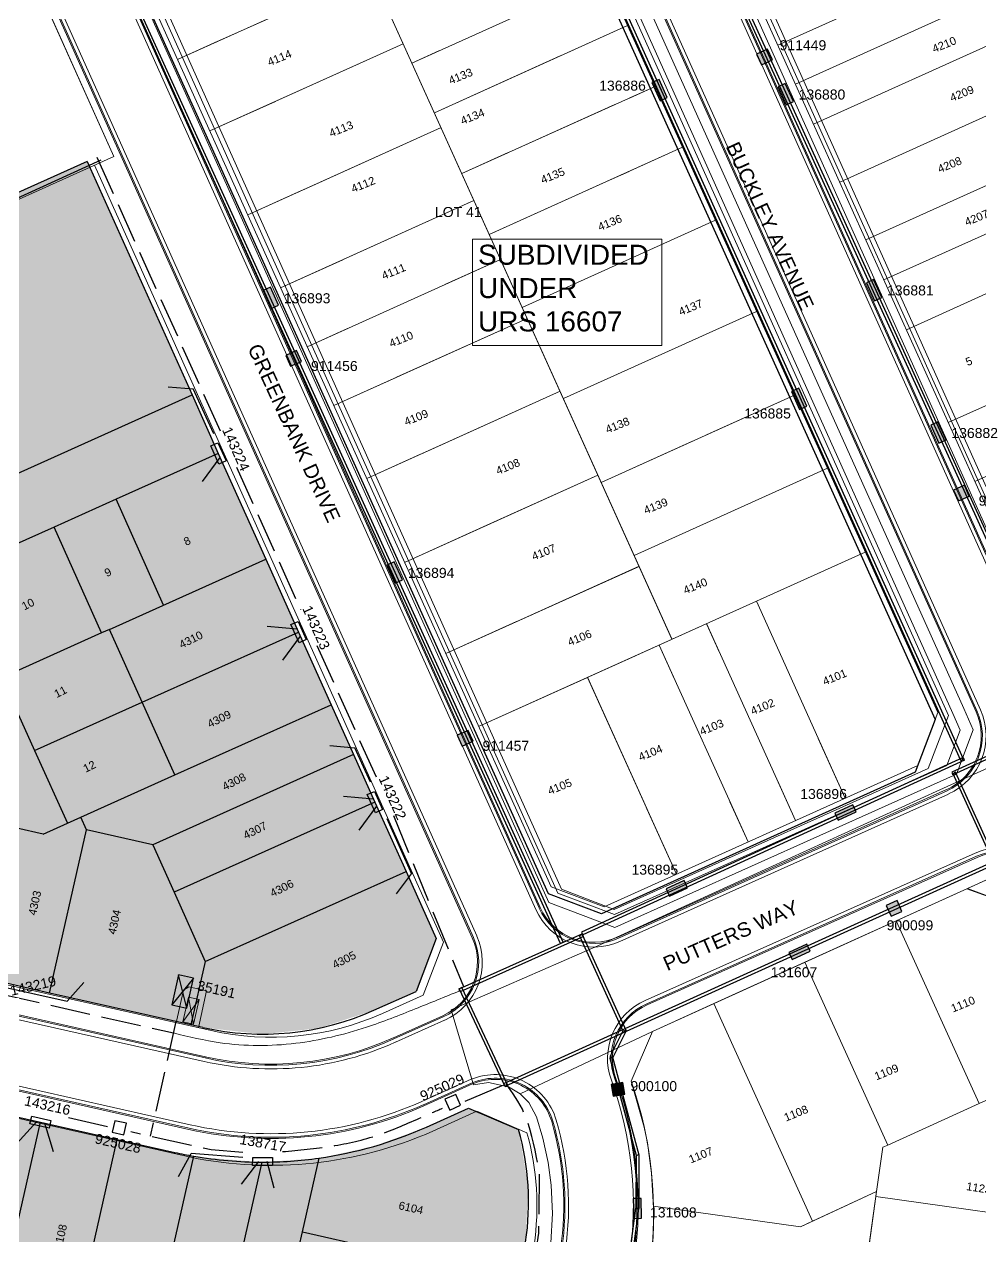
# Model space of a CAD drawing. Header units: metres. Extents: x 305195 to 309187, y 6261447 to 6263623.
# Drawn here: x 305525 to 305644.5, y 6262566.5 to 6262718 of the extents above; entities that cross this region are included whole.
import ezdxf
from ezdxf.enums import TextEntityAlignment as Align

# ---------------------------------------------------------------- set-up
doc = ezdxf.new("R2010")
doc.units = ezdxf.units.M
doc.linetypes.add('IE Trench LV', pattern=[6.5, 5, -1.5])
doc.layers.get('0').update_dxf_attribs({"color": 6})
for name, color, linetype in [('AREA41_NEW', 7, 'Continuous'), ('Duct_SP_EXT', 7, 'Continuous'), ('Equip_LV_NEW', 2, 'Continuous'), ('NOTE 1TO500_NEW', 7, 'Continuous'), ('Notes', 7, 'Continuous'), ('Services_SP_NEW', 2, 'Continuous'), ('st_new', 9, 'Continuous'), ('Sub_SP_NEW', 2, 'Continuous'), ('SupportsUG_SP_LV_EXT', 7, 'Continuous'), ('SupportsUG_SP_LV_SL_EXT', 7, 'Continuous'), ('SupportsUG_SP_LV_SL_NEW', 2, 'Continuous'), ('Trench_SP_NEW', 2, 'Continuous')]:
    doc.layers.add(name, color=color, linetype=linetype)
for name, color, linetype, lineweight in [('Cadastre Developer_SP_EXT', 9, 'Continuous', 5), ('Cadastre Land Parcels_SP_EXT', 9, 'Continuous', 5), ('Cadastre Roads_SP_EXT', 9, 'Continuous', 5)]:
    doc.layers.add(name, color=color, linetype=linetype, lineweight=lineweight)
doc.styles.add('COLUMN_LABEL', font='arial.ttf')
doc.styles.add('iecARIAL', font='arial.ttf', dxfattribs={"height": 2})
doc.styles.add('POLE_LABEL', font='arial.ttf')
doc.styles.get("Standard").update_dxf_attribs({"font": 'arial.ttf'})
doc.linetypes.add('IE Trench HV', pattern='A,7,-0.2,["/",Standard,S=3,R=0,X=0.6,Y=-1.4],-2.5', length=9.7)

# ---------------------------------------------------------------- blocks, each defined once
blk = doc.blocks.new('PILLAR_EXT')
blk.add_hatch(color=256).paths.add_polyline_path([(-2.475, 0.99), (-2.475, -0.99), (2.475, -0.99), (2.475, 0.99)])
blk.add_lwpolyline([(-2.475, -0.99), (2.475, -0.99), (2.475, 0.99), (-2.475, 0.99)], close=True)
at = {"style": 'iecARIAL', "flags": 8}
blk.add_attdef('ASSET_NUM', (1.5, 3.5), '', height=2.5, dxfattribs=at)
for tag, p, flags in [('OWNED_BY', (0, -0.2), 9), ('STATE', (0, -0.4), 9), ('SUPPORT_TYPE', (0, -0.6), 9), ('STREETNAME', (0, -1.8), 9), ('SUBURB', (0, -2), 1), ('USAGE', (0, -0.8), 9), ('LEGEND', (0, -1), 9), ('LOCATION', (0, -1.2), 9), ('NOTES', (0, -1.4), 9), ('PARENT', (0, -1.6), 9)]:
    blk.add_attdef(tag, p, '', height=0.2, dxfattribs=dict(flags=flags))
blk = doc.blocks.new('COLUMN_EXT')
blk.add_hatch(color=256).paths.add_polyline_path([(-1.49, 1.48), (-1.49, -1.49), (1.48, -1.49), (1.48, 1.48)])
blk.add_lwpolyline([(-1.49, -1.49), (1.48, -1.49), (1.48, 1.48), (-1.49, 1.48)], close=True)
for tag, height, style, flags, p in [('ASSET_NUM', 2.5, 'COLUMN_LABEL', 8, (2, 2)), ('STRUCTURE_PLANT_NUMBER', 0.2, 'POLE_LABEL', 9, (1.81, 0.03)), ('STREET_CODE', 0.2, 'COLUMN_LABEL', 9, (1.81, -0.2))]:
    blk.add_attdef(tag, text='', height=height, dxfattribs=dict(style=style, flags=flags)).set_placement(p, align=Align.MIDDLE_LEFT)
at = {"flags": 1}
blk.add_attdef('Z', (1.81, -2.35), '', height=0.2, dxfattribs=at)
at = {"flags": 9}
for tag, p in [('COLUMN_TYPE', (1.81, -0.4)), ('OWNED_BY', (1.81, -0.6)), ('STATE', (1.81, -0.8)), ('USAGE', (1.81, -1)), ('STREETNAME', (1.81, -1.6)), ('SUBURB', (1.81, -1.8)), ('LEGEND', (1.81, -1.2)), ('LOCATION', (1.81, -1.4)), ('NOTES', (1.81, -2))]:
    blk.add_attdef(tag, text='', height=0.2, dxfattribs=at).set_placement(p, align=Align.MIDDLE_LEFT)
blk = doc.blocks.new('AREA41_NEW')
at = {"layer": 'AREA41_NEW', "color": 251, "linetype": 'Continuous', "lineweight": 0}
for p, q in [((250570, -271947), (245570, -276947)), ((441836, -271947), (250570, -271947)), ((441836, -271947), (250570, -271947)), ((272570, -286882), (272570, -271947)), ((272570, -324947), (272570, -271947)), ((272570, -324947), (272570, -271947)), ((272571, -293452), (272571, -271947)), ((282570, -271947), (282570, -298447)), ((282570, -271947), (282570, -298447)), ((282571, -271947), (282571, -281647)), ((295070, -271947), (295070, -298447)), ((295070, -271947), (295070, -298447)), ((295071, -283207), (295071, -271947)), ((306570, -271947), (306570, -298447)), ((306570, -271947), (306570, -298447)), ((306571, -279317), (306571, -271947)), ((316570, -271947), (316570, -298447)), ((316570, -271947), (316570, -298447)), ((316571, -280507), (316571, -271947)), ((324643, -271947), (324643, -298447)), ((324643, -271947), (324643, -298447)), ((324644, -277447), (324644, -271947)), ((332716, -271947), (332716, -298447)), ((332716, -271947), (332716, -298447)), ((332717, -280477), (332717, -271947)), ((342716, -271947), (342716, -298447)), ((342716, -271947), (342716, -298447)), ((342717, -279317), (342717, -271947)), ((354216, -271947), (354216, -298447)), ((354216, -271947), (354216, -298447)), ((354217, -271948), (354217, -280937)), ((364031, -271947), (364031, -277675)), ((364031, -271947), (364031, -298447)), ((364032, -271948), (364032, -277447)), ((245570, -319947), (245570, -276947)), ((245570, -319947), (245570, -276947)), ((364031, -277677), (364031, -298447)), ((364032, -277677), (364032, -278287)), ((306571, -298447), (306571, -279347)), ((342717, -298447), (342717, -279347)), ((282571, -281677), (282571, -298447)), ((316571, -298447), (316571, -280537)), ((332717, -298447), (332717, -280508)), ((354217, -280967), (354217, -298448)), ((295071, -298447), (295071, -283237)), ((245570, -286882), (272570, -286882)), ((245570, -286882), (272570, -286882)), ((254560, -286882), (245571, -286882)), ((272571, -286882), (254590, -286882)), ((324644, -298447), (324644, -290817)), ((272571, -298377), (272571, -293527)), ((245570, -296697), (272570, -296697)), ((245570, -296697), (272570, -296697)), ((251070, -296697), (245571, -296697)), ((272571, -296697), (267890, -296697)), ((396201, -298447), (272570, -298447)), ((272571, -310012), (272571, -298452)), ((396202, -298447), (272645, -298447)), ((284070, -298447), (284070, -324947)), ((284070, -298447), (284070, -324947)), ((284071, -324947), (284071, -298447)), ((294070, -324947), (294070, -298447)), ((294070, -324947), (294070, -298447)), ((294071, -310972), (294071, -298447)), ((305570, -324947), (305570, -298447)), ((305570, -324947), (305570, -298447)), ((305571, -324947), (305571, -298447)), ((318070, -324947), (318070, -298447)), ((318070, -324947), (318070, -298447)), ((318071, -324947), (318071, -298447)), ((328070, -298447), (328070, -324947)), ((328070, -298447), (328070, -324947)), ((328071, -298447), (328071, -314907)), ((336413, -304822), (336413, -298447)), ((336413, -324947), (336413, -298447)), ((336414, -304767), (336414, -298447)), ((344756, -298447), (344756, -324947)), ((344756, -298447), (344756, -324947)), ((344757, -315697), (344757, -298447)), ((351571, -319272), (351571, -298447)), ((351571, -324947), (351571, -298447)), ((351572, -298448), (351572, -302157)), ((245570, -303197), (272570, -303197)), ((245570, -303197), (272570, -303197)), ((251070, -303197), (245571, -303197)), ((268540, -303197), (267890, -303197)), ((272465, -303197), (268615, -303197)), ((272571, -303197), (272540, -303197)), ((336413, -319418), (336413, -306268)), ((245570, -310012), (272570, -310012)), ((245570, -310012), (272570, -310012)), ((253759, -310012), (245571, -310012)), ((272571, -310012), (253789, -310012)), ((272571, -324947), (272571, -310012)), ((294071, -324947), (294071, -312882)), ((328071, -314937), (328071, -317617)), ((344757, -324947), (344757, -315727)), ((328071, -317647), (328071, -324947)), ((245570, -319947), (250570, -324947)), ((336413, -324947), (336413, -321422)), ((336414, -324947), (336414, -321477)), ((250570, -324947), (441836, -324947)), ((250570, -324947), (406516, -324947)), ((250563, -341052), (441829, -341052)), ((274993, -352792), (274993, -341052)), ((283063, -367043), (283063, -341052)), ((295793, -368551), (295793, -341052)), ((302608, -341052), (302608, -368552)), ((308108, -341052), (308108, -368552)), ((316038, -368552), (316038, -341052)), ((323968, -341052), (323968, -368552)), ((329468, -341052), (329468, -370272)), ((334783, -341052), (334783, -368552))]:
    blk.add_line(p, q, dxfattribs=at)
blk = doc.blocks.new('SUB_PADMOUNT_NEW')
for p, q in [((-3.84, 1.92), (3.84, -1.92)), ((3.84, 1.92), (-3.84, -1.92))]:
    blk.add_line(p, q)
blk.add_lwpolyline([(-3.84, -1.92), (3.84, -1.92), (3.84, 1.92), (-3.84, 1.92)], close=True)
for tag, height, flags, p in [('ASSET_NUM', 2.5, 8, (2, 2)), ('STREET_CODE', 0.2, 9, (1.5, 0)), ('OPERATING_VOLTAGE', 0.2, 9, (1.5, -0.4)), ('ORIENTATION', 0.2, 9, (1.5, -0.6)), ('OWNED_BY', 0.2, 9, (1.5, -0.8)), ('OPERATED_BY', 0.2, 9, (1.5, -1)), ('CONSTRUCTED_VOLTAGE', 0.2, 9, (1.5, -1.4)), ('SECONDARY_VOLTAGE', 0.2, 9, (1.5, -1.6)), ('STATE', 0.2, 9, (1.5, -1.8)), ('SUBSTATION_TYPE', 0.2, 9, (1.5, -2.2)), ('SUBURB', 0.2, 9, (1.5, -2.8)), ('STREETNAME', 0.2, 9, (1.5, -3)), ('NO_PHASES', 0.2, 9, (1.5, -0.2)), ('MAINTAINED_BY', 0.2, 9, (1.5, -1.2)), ('PARENT', 0.2, 9, (1.5, -2)), ('USAGE', 0.2, 9, (1.5, -2.4)), ('LEGEND', 0.2, 9, (1.5, -2.6)), ('Z', 0.2, 1, (1.5, -3.6)), ('LOCATION', 0.2, 9, (1.5, -3.2)), ('NOTES', 0.2, 9, (1.5, -3.4))]:
    blk.add_attdef(tag, text='', height=height, dxfattribs=dict(flags=flags)).set_placement(p, align=Align.MIDDLE_LEFT)
blk = doc.blocks.new('*U52')
at = {"lineweight": -3}
blk.add_lwpolyline([(-1.89, 3.35), (2.97, 2.44), (2.61, 0.5), (-2.26, 1.41)], close=True, dxfattribs=at)
for tag, height, flags, p in [('ASSET_NUM', 2.5, 8, (2, 4)), ('STREET_CODE', 0.2, 9, (1.5, 2)), ('OWNED_BY', 0.2, 9, (1.5, 1.8)), ('OPERATED_BY', 0.2, 9, (1.5, 1.6)), ('STATE', 0.2, 9, (1.5, 1.2)), ('SUPPORT_TYPE', 0.2, 9, (1.5, 1)), ('SUBURB', 0.2, 9, (1.5, 0.2)), ('STREETNAME', 0.2, 9, (1.5, 0)), ('MAINTAINED_BY', 0.2, 9, (1.5, 1.4)), ('USAGE', 0.2, 9, (1.5, 0.8)), ('LEGEND', 0.2, 9, (1.5, 0.6)), ('PARENT', 0.2, 9, (1.5, 0.4)), ('Z', 0.2, 1, (1.5, -0.6)), ('LOCATION', 0.2, 9, (1.5, -0.2)), ('NOTES', 0.2, 9, (1.5, -0.4))]:
    blk.add_attdef(tag, text='', height=height, dxfattribs=dict(flags=flags)).set_placement(p, align=Align.MIDDLE_LEFT)
blk = doc.blocks.new('COLUMN_NEW')
at = {"lineweight": -3}
blk.add_lwpolyline([(-1.49, -1.49), (1.48, -1.49), (1.48, 1.48), (-1.49, 1.48)], close=True, dxfattribs=at)
for tag, height, flags, p in [('ASSET_NUM', 2.5, 8, (2, 2)), ('STREET_CODE', 0.2, 9, (1.5, 0)), ('COLUMN_TYPE', 0.2, 9, (1.5, -0.2)), ('OWNED_BY', 0.2, 9, (1.5, -0.4)), ('OPERATED_BY', 0.2, 9, (1.5, -0.6)), ('STATE', 0.2, 9, (1.5, -1)), ('SUBURB', 0.2, 9, (1.5, -1.8)), ('STREETNAME', 0.2, 9, (1.5, -2)), ('Z', 0.2, 1, (1.5, -2.8)), ('MAINTAINED_BY', 0.2, 9, (1.5, -0.8)), ('USAGE', 0.2, 9, (1.5, -1.2)), ('LEGEND', 0.2, 9, (1.5, -1.4)), ('PARENT', 0.2, 9, (1.5, -1.6)), ('LOCATION', 0.2, 9, (1.5, -2.2)), ('NOTES', 0.2, 9, (1.5, -2.4)), ('LABEL_ALIGNMENT', 0.2, 9, (1.5, -2.6))]:
    blk.add_attdef(tag, text='', height=height, dxfattribs=dict(flags=flags)).set_placement(p, align=Align.MIDDLE_LEFT)
at = {"style": 'POLE_LABEL', "flags": 9}
blk.add_attdef('STRUCTURE_PLANT_NUMBER', text='', height=0.2, dxfattribs=at).set_placement((1.5, 0.24), align=Align.MIDDLE_LEFT)
blk = doc.blocks.new('ST4_NEW')
at = {"layer": 'st_new', "color": 251, "lineweight": 0}
for p, q in [((157.41, 418.69), (238.11, 238.9)), ((159.03, 418.74), (238.05, 242.7)), ((160.51, 416.9), (238.84, 242.41)), ((235.65, 239.88), (156.5, 416.2)), ((236.06, 240.06), (156.91, 416.38)), ((236.19, 240.13), (157.05, 416.44)), ((226.16, 236.72), (146.64, 413.86)), ((224.79, 236.1), (145.53, 412.67)), ((227.71, 236.32), (148.56, 412.63)), ((227.85, 236.38), (148.69, 412.71)), ((228.26, 236.56), (149.1, 412.89)), ((224.24, 235.86), (145.91, 410.35)), ((94.46, 390.43), (174.33, 212.5)), ((96.08, 390.48), (175.45, 213.68)), ((97.56, 388.64), (175.89, 214.15)), ((94.16, 386.57), (172.7, 211.62)), ((94.57, 386.76), (173.11, 211.81)), ((94.71, 386.82), (173.25, 211.87)), ((84.43, 384.94), (119.98, 305.74)), ((119.98, 305.74), (84.84, 384.03)), ((164.76, 208.06), (86.23, 383.01)), ((164.9, 208.12), (86.36, 383.07)), ((165.31, 208.31), (86.77, 383.25)), ((73.57, 284.9), (119.98, 305.74)), ((119.98, 305.74), (113.6, 302.87)), ((117.56, 304.65), (161.16, 207.54)), ((227.35, 234.07), (226.16, 236.72)), ((221.73, 229.25), (224.24, 235.86)), ((225.72, 234.02), (224.79, 236.1)), ((224.05, 229.63), (225.72, 234.02)), ((225.24, 228.52), (227.35, 234.07)), ((182.5, 211.64), (221.73, 229.25)), ((182.52, 210.99), (224.05, 229.63)), ((182.57, 209.37), (225.24, 228.52)), ((182.96, 208.17), (224, 226.6)), ((183.02, 208.04), (224.08, 226.47)), ((183.21, 207.63), (224.26, 226.05)), ((227.59, 218.68), (186.37, 200.26)), ((227.77, 218.27), (186.55, 199.85)), ((227.83, 218.13), (186.61, 199.71)), ((175.45, 213.68), (182.52, 210.99)), ((175.89, 214.15), (182.5, 211.64)), ((174.33, 212.5), (182.57, 209.37)), ((132.14, 196.48), (62.87, 212.07)), ((66.45, 207.67), (131.37, 193.07)), ((66.48, 207.82), (131.41, 193.21)), ((66.35, 207.24), (131.27, 192.63)), ((161.16, 207.54), (158.64, 200.93)), ((128.67, 201.52), (129.34, 201.94)), ((129.34, 201.94), (131.57, 201.44)), ((127.76, 197.47), (128.67, 201.52)), ((128.59, 197.59), (129.29, 200.68)), ((130.62, 200.38), (128.59, 197.59)), ((129.93, 197.29), (129.29, 200.68)), ((129.29, 200.68), (130.62, 200.38)), ((130.62, 200.38), (129.93, 197.29)), ((131.57, 201.44), (130.54, 196.84)), ((158.64, 200.93), (153.53, 198.63)), ((64.44, 198.75), (129.36, 184.14)), ((64.47, 198.89), (129.4, 184.29)), ((64.57, 199.33), (129.5, 184.72)), ((129.93, 197.29), (128.59, 197.59)), ((154.9, 195.58), (161.07, 198.34)), ((154.96, 195.44), (161.13, 198.21)), ((155.15, 195.03), (161.31, 197.8)), ((62.24, 195.81), (128.63, 180.87)), ((158.46, 187.64), (164.63, 190.41)), ((158.65, 187.23), (164.81, 190)), ((158.71, 187.09), (164.87, 189.86)), ((158.9, 183.52), (165.33, 186.4)), ((171.59, 183.72), (165.33, 186.4))]:
    blk.add_line(p, q, dxfattribs=at)
for centre, radius, start, end in [((221, 233.31), 7.95, 294.1753, 24.1753), ((221, 233.31), 7.35, 294.0841, 24.1753), ((221, 233.31), 7.5, 294.0841, 24.1753), ((230.83, 211.42), 7.95, 24.1748, 114.0779), ((230.83, 211.42), 7.5, 24.1748, 114.0779), ((230.83, 211.42), 7.35, 24.1748, 114.0779), ((179.95, 214.88), 7.95, 204.1753, 294.1752), ((179.95, 214.88), 7.5, 204.1753, 294.1752), ((179.95, 214.88), 7.35, 204.1753, 294.1752), ((158.06, 205.05), 7.35, 294.1753, 24.1753), ((158.06, 205.05), 7.5, 294.1753, 24.1753), ((158.06, 205.05), 7.95, 294.1753, 24.1753), ((189.61, 193), 7.95, 114.0785, 199.9215), ((139.6, 229.65), 34, 257.3198, 294.1753), ((189.61, 193), 7.5, 114.0785, 199.9215), ((189.61, 193), 7.35, 114.0785, 199.9216), ((139.6, 229.65), 37.35, 257.3198, 294.1753), ((139.6, 229.65), 37.95, 257.3198, 294.1753), ((139.6, 229.65), 37.5, 257.3198, 294.1753), ((167.63, 183.04), 7.95, 16.3386, 112.1563), ((167.63, 183.04), 7.5, 16.3386, 112.0351), ((167.63, 183.04), 7.35, 16.3386, 111.9915), ((138.84, 174.6), 46.05, 351.6506, 19.9202), ((138.84, 174.6), 46.5, 351.6506, 19.9202), ((138.84, 174.6), 46.65, 351.6506, 19.9202), ((139.6, 229.65), 46.65, 257.3198, 294.1753), ((139.6, 229.65), 46.5, 257.3198, 294.1753), ((139.6, 229.65), 46.05, 257.3198, 294.1753), ((138.84, 174.6), 37.35, 351.6506, 16.3387), ((138.84, 174.6), 37.5, 351.6506, 16.3387), ((138.84, 174.6), 37.95, 351.6506, 16.3387), ((139.6, 229.65), 50, 257.3198, 292.6992), ((138.84, 174.6), 34, 351.6506, 15.5657)]:
    blk.add_arc(centre, radius, start, end, dxfattribs=at)
blk = doc.blocks.new('ST5_NEW')
at = {"layer": 'st_new', "color": 7, "linetype": 'Continuous'}
for p, q in [((-117.86, 378.08), (-161.99, 358.27)), ((-117.86, 378.08), (-104.75, 348.89)), ((-139.8, 333.16), (-104.75, 348.89)), ((-104.75, 348.89), (-101.48, 341.59)), ((-101.48, 341.59), (-114.25, 335.86)), ((-101.48, 341.59), (-95.54, 328.36)), ((-114.25, 335.86), (-122, 332.37)), ((-108.31, 322.63), (-114.25, 335.86)), ((-122, 332.37), (-134.45, 326.79)), ((-116.07, 319.15), (-122, 332.37)), ((-115.08, 319.59), (-95.54, 328.36)), ((-95.54, 328.36), (-91.46, 319.27)), ((-116.07, 319.15), (-128.51, 313.56)), ((-115.08, 319.59), (-116.07, 319.15)), ((-111, 310.49), (-115.08, 319.59)), ((-111, 310.49), (-91.46, 319.27)), ((-91.46, 319.27), (-87.37, 310.17)), ((-128.51, 313.56), (-124.43, 304.47)), ((-124.43, 304.47), (-111, 310.49)), ((-106.92, 301.4), (-111, 310.49)), ((-106.92, 301.4), (-87.37, 310.17)), ((-87.37, 310.17), (-84.58, 303.95)), ((-124.43, 304.47), (-120.34, 295.37)), ((-84.58, 303.95), (-109.67, 292.69)), ((-84.58, 303.95), (-81.92, 298.02)), ((-120.34, 295.37), (-106.92, 301.4)), ((-81.92, 298.02), (-107.01, 286.76)), ((-81.92, 298.02), (-78.03, 289.36)), ((-117.97, 294.56), (-118.67, 296.12)), ((-123.38, 294.01), (-126.64, 294.74)), ((-123.38, 294.01), (-120.34, 295.37)), ((-122.56, 274.15), (-117.97, 294.56)), ((-109.67, 292.69), (-117.97, 294.56)), ((-109.67, 292.69), (-107.01, 286.76)), ((-103.12, 278.1), (-78.03, 289.36)), ((-78.03, 289.36), (-74.27, 280.97)), ((-107.01, 286.76), (-103.12, 278.1)), ((-74.27, 280.97), (-76.78, 274.36)), ((-103.12, 278.1), (-104.9, 270.18)), ((-122.56, 274.15), (-130.85, 276.02)), ((-82.03, 272), (-76.78, 274.36)), ((-104.9, 270.18), (-122.56, 274.15)), ((-103.42, 269.85), (-104.9, 270.18)), ((-133.28, 260.17), (-123.71, 258.01)), ((-75.48, 257.4), (-70.23, 259.76)), ((-70.23, 259.76), (-63.97, 257.09)), ((-128.93, 234.79), (-123.71, 258.01)), ((-123.71, 258.01), (-114.13, 255.86)), ((-119.36, 232.64), (-114.13, 255.86)), ((-114.13, 255.86), (-106.93, 254.24)), ((-109.78, 230.48), (-104.55, 253.76)), ((-90.98, 244.29), (-88.9, 253.52)), ((-101.49, 228.62), (-96, 253.02)), ((-92.47, 237.64), (-90.98, 244.29)), ((-90.98, 244.29), (-63.79, 238.17))]:
    blk.add_line(p, q, dxfattribs=at)
for centre, radius, start, end in [((-95.96, 303.02), 34, 257.3198, 294.1756), ((-95.96, 303.02), 50, 278.1111, 294.1756), ((-96.72, 247.97), 34, 351.6506, 15.5657), ((-95.96, 303.02), 50, 257.3198, 260.1093), ((-95.96, 303.02), 50, 260.1093, 269.9506), ((-95.96, 303.02), 50, 269.9506, 278.1111)]:
    blk.add_arc(centre, radius, start, end, dxfattribs=at)
blk = doc.blocks.new('PLAN_NEW')
at = {"layer": 'st_new'}
h = blk.add_hatch(color=254, dxfattribs=at)
h.dxf.hatch_style = 1
h.paths.add_polyline_path([(-159.56, -732.29), (-115.43, -712.48), (-71.83, -809.6), (-74.35, -816.21), (-79.6, -818.56), (-86.52, -820.82), (-93.52, -821.55), (-100.99, -820.72), (-170.31, -805.12), (-175.89, -804.9)])
h = blk.add_hatch(color=254, dxfattribs=at)
h.dxf.hatch_style = 1
h.paths.add_polyline_path([(-176.86, -825.17), (-170.89, -821.39), (-102.12, -836.86), (-93.57, -837.55), (-86.47, -837.05), (-79.62, -835.57), (-73.05, -833.16), (-67.79, -830.8), (-61.53, -833.47), (-60.35, -840.46), (-60.65, -847.53), (-71.38, -920.65), (-161.01, -900.49), (-172.81, -952.94), (-191.39, -967.03), (-200.87, -957), (-203.24, -953.73), (-204.29, -950.13), (-204.1, -946.21)])
at = {"layer": 'st_new', "color": 251}
blk.add_line((-192.49, -748.25), (-113.67, -712.29), dxfattribs=at)
at = {"layer": 'st_new', "lineweight": 0}
blk.add_blockref('ST4_NEW', (-232.08, -1017.59), dxfattribs=at)
at = {"layer": 'st_new'}
blk.add_blockref('ST5_NEW', (2.43, -1090.56), dxfattribs=at)
at = {"layer": 'st_new', "lineweight": 0}
for s, rotation, p in [('8', 26.6685, (-103.07, -760.54)), ('9', 26.6685, (-112.97, -764.44)), ('10', 26.6685, (-123.3, -768.6)), ('4310', 26.6685, (-103.64, -773.39)), ('11', 26.6685, (-119.25, -779.56)), ('4309', 26.6685, (-100.11, -783.3)), ('12', 26.6685, (-115.63, -788.89)), ('4308', 26.6685, (-98.25, -791.13)), ('4307', 26.6685, (-95.63, -797.23)), ('4306', 26.6685, (-92.28, -804.45)), ('4303', 77.3198, (-121.84, -806.77)), ('4304', 77.3198, (-111.89, -809.15)), ('4305', 26.6685, (-84.5, -813.4)), ('6104', 347.3198, (-76.6, -843.4)), ('6108', 77.3198, (-118.62, -848.46))]:
    blk.add_text(s, height=1, rotation=rotation, dxfattribs=at).set_placement(p)

msp = doc.modelspace()

# ---------------------------------------------------------------- linework, layer by layer
at = {"layer": 'Cadastre Developer_SP_EXT'}
for points in [[(305740.35, 6262668.41), (305738.51, 6262667.84), (305737.3, 6262667.74), (305735.77, 6262667.91), (305718.38, 6262660.15), (305717.44, 6262658.73), (305716.55, 6262657.84), (305715.92, 6262657.37), (305659.38, 6262631.46), (305639.37, 6262622.33), (305596.61, 6262602.82), (305578.29, 6262594.83), (305581.11, 6262585.47), (305582.95, 6262585.74), (305585.46, 6262585.22), (305586.94, 6262584.33)], [(305603.45, 6262592.13), (305642.8, 6262610), (305666.45, 6262620.79), (305719.22, 6262644.86), (305739.24, 6262652.95), (305739.7, 6262655.52), (305740.96, 6262657.68)], [(305666.45, 6262620.79), (305642.73, 6262609.97), (305649.43, 6262607.52)], [(305633.89, 6262605.96), (305622.5, 6262600.78), (305632.87, 6262577.94), (305644.27, 6262583.12)], [(305622.5, 6262600.78), (305611.11, 6262595.61), (305623.46, 6262568.42), (305631.46, 6262572.11), (305632.24, 6262577.65)], [(305600.8, 6262585.93), (305603.45, 6262592.13), (305611.11, 6262595.61)], [(305603.45, 6262592.13), (305586.94, 6262584.33), (305588, 6262583.24), (305588.96, 6262581.44), (305589.75, 6262578.78), (305590.41, 6262575.74), (305590.79, 6262572.91), (305590.95, 6262569.4), (305590.77, 6262565.7), (305590.59, 6262564.2), (305587.49, 6262542.19), (305575.37, 6262455.89), (305575.21, 6262453.71), (305575.69, 6262449.87), (305576.25, 6262448.09), (305578.36, 6262444.29), (305581.22, 6262441.38), (305583.83, 6262439.73), (305586.32, 6262438.73), (305588.68, 6262438.21), (305648.27, 6262429.74), (305715.42, 6262420.28), (305717.21, 6262432.92), (305660.75, 6262440.86)], [(305603.15, 6262562.68), (305603.52, 6262566.47), (305603.61, 6262569.4), (305603.35, 6262574.44), (305602.82, 6262578.22), (305602.43, 6262580.16), (305600.8, 6262585.93)], [(305632.87, 6262577.94), (305632.24, 6262577.65)], [(305628.93, 6262554.1), (305631.46, 6262572.11), (305621.93, 6262567.71)], [(305631.46, 6262572.11), (305631.38, 6262571.49)], [(305657.4, 6262567.83), (305631.38, 6262571.49), (305630.01, 6262561.77), (305656.03, 6262558.11), (305657.4, 6262567.83)]]:
    msp.add_lwpolyline(points, dxfattribs=at)
msp.add_lwpolyline([(305655.67, 6262593.84, -0.079532), (305658.53, 6262583.48), (305652.26, 6262584.36), (305648.25, 6262584.93), (305644.27, 6262583.12), (305633.89, 6262605.96), (305642.8, 6262610), (305649.43, 6262607.52)], format="xyb", close=True, dxfattribs=at)
for points in [[(305600.79, 6262585.93, -0.118495), (305603.15, 6262562.68), (305602.47, 6262557.82)], [(305623.46, 6262568.42), (305621.93, 6262567.71), (305603.6, 6262570.29, 0.079965)]]:
    msp.add_lwpolyline(points, format="xyb", dxfattribs=at)
at = {"layer": 'Duct_SP_EXT'}
for p, q in [((305655.17, 6262631.69), (305573.26, 6262811.41)), ((305655.5, 6262631.84), (305573.59, 6262811.55)), ((305641.97, 6262626.01), (305560.73, 6262806.03)), ((305642.3, 6262626.16), (305561.06, 6262806.18)), ((305591.96, 6262603.14), (305510.27, 6262782.99)), ((305592.28, 6262603.29), (305510.6, 6262783.14)), ((305742.04, 6262656.83), (305584.84, 6262585.6)), ((305742.19, 6262656.51), (305584.99, 6262585.27)), ((305654.46, 6262630.73), (305640.85, 6262624.53)), ((305654.61, 6262630.4), (305641, 6262624.2)), ((305642.28, 6262626.35), (305594.6, 6262604.53)), ((305642.28, 6262626.35), (305642.35, 6262626.18)), ((305642.43, 6262626.02), (305594.75, 6262604.2)), ((305641.97, 6262626.01), (305642.13, 6262626.08)), ((305642.3, 6262626.16), (305642.13, 6262626.08)), ((305642.43, 6262626.02), (305642.35, 6262626.18)), ((305640.85, 6262624.53), (305640.93, 6262624.36)), ((305641, 6262624.2), (305640.93, 6262624.36)), ((305640.98, 6262624.39), (305641.14, 6262624.46)), ((305646.11, 6262613.15), (305640.98, 6262624.39)), ((305641.31, 6262624.54), (305641.14, 6262624.46)), ((305646.44, 6262613.3), (305641.31, 6262624.54)), ((305594.7, 6262604.31), (305579.27, 6262597.41)), ((305594.85, 6262603.98), (305579.41, 6262597.08)), ((305594.34, 6262604.09), (305594.5, 6262604.16)), ((305594.34, 6262604.09), (305599.76, 6262592.2)), ((305594.66, 6262604.24), (305594.5, 6262604.16)), ((305594.6, 6262604.53), (305594.67, 6262604.37)), ((305594.66, 6262604.24), (305600.16, 6262592.19)), ((305594.75, 6262604.2), (305594.67, 6262604.37)), ((305594.7, 6262604.31), (305594.77, 6262604.14)), ((305594.85, 6262603.98), (305594.77, 6262604.14)), ((305591.96, 6262603.14), (305592.12, 6262603.22)), ((305592.28, 6262603.29), (305592.12, 6262603.22)), ((305579.27, 6262597.41), (305579.34, 6262597.25)), ((305579.29, 6262597.48), (305579.46, 6262597.56)), ((305585.07, 6262585.24), (305579.29, 6262597.48)), ((305579.62, 6262597.64), (305579.46, 6262597.56)), ((305585.4, 6262585.39), (305579.62, 6262597.64)), ((305579.41, 6262597.08), (305579.34, 6262597.25)), ((305599.76, 6262592.2), (305598.13, 6262588.94)), ((305600.16, 6262592.19), (305598.45, 6262588.78)), ((305599.76, 6262592.2), (305599.96, 6262592.19)), ((305600.16, 6262592.19), (305599.96, 6262592.19)), ((305598.12, 6262588.81), (305598.29, 6262588.86)), ((305598.12, 6262588.81), (305601.4, 6262576.66)), ((305598.13, 6262588.94), (305598.29, 6262588.86)), ((305598.47, 6262588.91), (305598.29, 6262588.86)), ((305598.45, 6262588.78), (305598.29, 6262588.86)), ((305598.47, 6262588.91), (305601.76, 6262576.7)), ((305584.84, 6262585.6), (305584.92, 6262585.43)), ((305584.99, 6262585.27), (305584.92, 6262585.43)), ((305585.07, 6262585.24), (305585.23, 6262585.31)), ((305585.4, 6262585.39), (305585.23, 6262585.31)), ((305601.4, 6262576.66), (305601.39, 6262570.02)), ((305601.4, 6262576.66), (305601.58, 6262576.68)), ((305601.76, 6262576.7), (305601.58, 6262576.68)), ((305601.76, 6262576.7), (305601.75, 6262570.02)), ((305597.02, 6262536.88), (305601.39, 6262570.05)), ((305597.38, 6262536.84), (305601.75, 6262570)), ((305601.39, 6262570.05), (305601.57, 6262570.02)), ((305601.39, 6262570.02), (305601.57, 6262570.02)), ((305601.75, 6262570.02), (305601.57, 6262570.02)), ((305601.75, 6262570), (305601.57, 6262570.02))]:
    msp.add_line(p, q, dxfattribs=at)
at = {"layer": 'NOTE 1TO500_NEW', "color": 7, "lineweight": 0}
for p, q in [((305604.64, 6262691.16), (305580.98, 6262691.16)), ((305580.98, 6262691.16), (305580.98, 6262677.85)), ((305604.64, 6262677.85), (305604.64, 6262691.16)), ((305580.98, 6262677.85), (305604.64, 6262677.85))]:
    msp.add_line(p, q, dxfattribs=at)
at = {"layer": 'Notes', "color": 254, "flags": 128}
msp.add_lwpolyline([(305514.29, 6262790.29), (305553.48, 6262807.97), (305560.1, 6262805.47), (305638.77, 6262631.13), (305636.27, 6262624.52), (305597.07, 6262606.83), (305590.46, 6262609.34), (305511.79, 6262783.67)], close=True, dxfattribs=at)
at = {"layer": 'Services_SP_NEW', "color": 2}
for p, q in [((305542.93, 6262672.7), (305546.05, 6262672.44)), ((305548.63, 6262666.82), (305546.05, 6262672.44)), ((305547.23, 6262660.84), (305549.45, 6262663.85)), ((305555.33, 6262642.78), (305559.05, 6262642.45)), ((305557.25, 6262638.52), (305559.47, 6262641.53)), ((305563.15, 6262627.85), (305566.27, 6262627.59)), ((305568.24, 6262623.28), (305566.27, 6262627.59)), ((305564.87, 6262621.54), (305568.59, 6262621.21)), ((305566.79, 6262617.27), (305569, 6262620.28)), ((305570.27, 6262618.76), (305573.34, 6262611.81)), ((305571.47, 6262609.31), (305573.34, 6262611.81)), ((305522.14, 6262597.73), (305530.33, 6262595.93)), ((305532.41, 6262598.26), (305530.33, 6262595.93)), ((305524.04, 6262578.12), (305526.55, 6262580.89)), ((305528.6, 6262577.08), (305527.53, 6262580.66)), ((305544.22, 6262574.02), (305545.81, 6262576.88)), ((305552.27, 6262576.39), (305545.81, 6262576.88)), ((305552.12, 6262573.03), (305554.29, 6262575.86)), ((305556.17, 6262572.55), (305555.3, 6262575.86))]:
    msp.add_line(p, q, dxfattribs=at)
at = {"layer": 'Trench_SP_NEW', "linetype": 'IE Trench LV'}
for p, q in [((305534.03, 6262701.39), (305549.44, 6262667.18)), ((305551.48, 6262662.67), (305559.49, 6262644.87)), ((305561.53, 6262640.36), (305569.06, 6262623.64)), ((305571.09, 6262619.13), (305579.85, 6262597.73)), ((305521.94, 6262596.85), (305543.59, 6262591.94)), ((305543.92, 6262593.38), (305540.69, 6262579.03)), ((305580.07, 6262583.42), (305585.15, 6262585.56)), ((305535.36, 6262580.22), (305529.69, 6262581.5))]:
    msp.add_line(p, q, dxfattribs=at)
at = {"layer": 'Trench_SP_NEW', "linetype": 'IE Trench LV', "flags": 128}
for points in [[(305587.7, 6262556.43), (305589.25, 6262566.94), (305589.34, 6262574.5), (305589.17, 6262575.46), (305588.98, 6262576.39), (305588.8, 6262577.29), (305588.6, 6262578.16), (305588.39, 6262578.99), (305588.18, 6262579.78), (305587.95, 6262580.51), (305587.81, 6262580.94), (305587.46, 6262581.82), (305587.2, 6262582.4), (305586.92, 6262582.93), (305586.64, 6262583.42), (305586.35, 6262583.89), (305586.06, 6262584.33), (305585.76, 6262584.75), (305585.45, 6262585.15), (305585.15, 6262585.56)], [(305552.27, 6262577.02), (305548.3, 6262577.32), (305538.26, 6262579.57)]]:
    msp.add_lwpolyline(points, dxfattribs=at)
at = {"layer": 'Trench_SP_NEW', "linetype": 'IE Trench HV', "lineweight": 0}
msp.add_spline([(305543.59, 6262591.94), (305549.44, 6262590.72), (305558.88, 6262590.65), (305567.72, 6262592.66), (305573.82, 6262594.95), (305579.36, 6262597.2)], degree=3, dxfattribs=at)
at = {"layer": 'Trench_SP_NEW', "linetype": 'IE Trench LV'}
msp.add_open_spline([(305557.21, 6262577.11), (305559.28, 6262577.29), (305563.33, 6262577.66), (305569.26, 6262579), (305573.71, 6262581.04), (305576.37, 6262582.17), (305577.22, 6262582.54)], degree=3, knots=[0, 0, 0, 0, 6.240548, 12.196992, 18.110412, 20.874227, 20.874227, 20.874227, 20.874227], dxfattribs=at)

# ---------------------------------------------------------------- block references
at = {"layer": 'Equip_LV_NEW'}
ref = msp.add_blockref('*U52', (305548.33, 6262663.97), dxfattribs=dict(at, xscale=0.5, yscale=0.5, zscale=0.5, rotation=304.8254239583925))
ref.add_attrib('ASSET_NUM', '143224', dxfattribs={"layer": '0', "height": 1.25, "rotation": 294.3565}).set_placement((305550.22, 6262667.58), align=Align.MIDDLE_LEFT)
ref = msp.add_blockref('*U52', (305558.35, 6262641.64), dxfattribs=dict(at, xscale=0.5, yscale=0.5, zscale=0.5, rotation=304.8254239583925))
ref.add_attrib('ASSET_NUM', '143223', dxfattribs={"layer": '0', "height": 1.25, "rotation": 294.3565}).set_placement((305560.24, 6262645.26), align=Align.MIDDLE_LEFT)
ref = msp.add_blockref('*U52', (305567.89, 6262620.4), dxfattribs=dict(at, xscale=0.5, yscale=0.5, zscale=0.5, rotation=304.8254239583925))
ref.add_attrib('ASSET_NUM', '143222', dxfattribs={"layer": '0', "height": 1.25, "rotation": 294.3565}).set_placement((305569.78, 6262624.01), align=Align.MIDDLE_LEFT)
ref = msp.add_blockref('*U52', (305520.06, 6262599.74), dxfattribs=dict(at, xscale=0.5, yscale=0.5, zscale=0.5, rotation=156.6320809436195))
ref.add_attrib('ASSET_NUM', '143219', dxfattribs={"layer": '0', "height": 1.25, "rotation": 12.899}).set_placement((305523.22, 6262597.19), align=Align.MIDDLE_LEFT)
ref = msp.add_blockref('*U52', (305526.77, 6262579.84), dxfattribs=dict(at, xscale=0.5, yscale=0.5, zscale=0.5, rotation=357.7889224419766))
ref.add_attrib('ASSET_NUM', '143216', dxfattribs={"layer": '0', "height": 1.25, "rotation": 347.32}).set_placement((305525.02, 6262583.53), align=Align.MIDDLE_LEFT)
ref = msp.add_blockref('*U52', (305554.74, 6262574.89), dxfattribs=dict(at, xscale=0.5, yscale=0.5, zscale=0.5, rotation=10.44910121586044))
ref.add_attrib('ASSET_NUM', '138717', dxfattribs={"layer": '0', "height": 1.25, "rotation": 350}).set_placement((305551.91, 6262578.69), align=Align.MIDDLE_LEFT)
at = {"layer": 'st_new'}
msp.add_blockref('PLAN_NEW', (305648.26, 6263413.34), dxfattribs=at)
at = {"layer": 'st_new', "xscale": 0.001, "yscale": 0.001, "zscale": 0.001, "rotation": 114.287395235026}
msp.add_blockref('AREA41_NEW', (305445.97, 6262269.94), dxfattribs=at)
at = {"layer": 'Sub_SP_NEW'}
ref = msp.add_blockref('SUB_PADMOUNT_NEW', (305544.76, 6262597.12), dxfattribs=dict(at, xscale=0.5, yscale=0.5, zscale=0.5, rotation=257.3645783136793))
ref.add_attrib('ASSET_NUM', '35191', dxfattribs={"layer": '0', "height": 1.25, "rotation": 347.32}).set_placement((305546.61, 6262597.92), align=Align.MIDDLE_LEFT)
at = {"layer": 'SupportsUG_SP_LV_EXT'}
ref = msp.add_blockref('PILLAR_EXT', (305604.35, 6262709.78), dxfattribs=dict(at, xscale=0.5, yscale=0.5, zscale=0.5, rotation=114.260348422171))
ref.add_attrib('ASSET_NUM', '136886', dxfattribs={"layer": '0', "height": 1.25, "style": 'iecARIAL'}).set_placement((305596.8, 6262710.33), align=Align.MIDDLE_LEFT)
ref = msp.add_blockref('PILLAR_EXT', (305620.1, 6262709.27), dxfattribs=dict(at, xscale=0.5, yscale=0.5, zscale=0.5, rotation=114.260348422171))
ref.add_attrib('ASSET_NUM', '136880', dxfattribs={"layer": '0', "height": 1.25, "style": 'iecARIAL'}).set_placement((305621.72, 6262709.22), align=Align.MIDDLE_LEFT)
ref = msp.add_blockref('PILLAR_EXT', (305631.14, 6262684.78), dxfattribs=dict(at, xscale=0.5, yscale=0.5, zscale=0.5, rotation=114.260348422171))
ref.add_attrib('ASSET_NUM', '136881', dxfattribs={"layer": '0', "height": 1.25, "style": 'iecARIAL'}).set_placement((305632.76, 6262684.74), align=Align.MIDDLE_LEFT)
ref = msp.add_blockref('PILLAR_EXT', (305555.77, 6262683.8), dxfattribs=dict(at, xscale=0.5, yscale=0.5, zscale=0.5, rotation=114.260348422171))
ref.add_attrib('ASSET_NUM', '136893', dxfattribs={"layer": '0', "height": 1.25, "style": 'iecARIAL'}).set_placement((305557.39, 6262683.76), align=Align.MIDDLE_LEFT)
ref = msp.add_blockref('PILLAR_EXT', (305621.78, 6262671.19), dxfattribs=dict(at, xscale=0.5, yscale=0.5, zscale=0.5, rotation=114.260348422171))
ref.add_attrib('ASSET_NUM', '136885', dxfattribs={"layer": '0', "height": 1.25, "style": 'iecARIAL'}).set_placement((305614.92, 6262669.36), align=Align.MIDDLE_LEFT)
ref = msp.add_blockref('PILLAR_EXT', (305639.18, 6262666.97), dxfattribs=dict(at, xscale=0.5, yscale=0.5, zscale=0.5, rotation=114.260348422171))
ref.add_attrib('ASSET_NUM', '136882', dxfattribs={"layer": '0', "height": 1.25, "style": 'iecARIAL'}).set_placement((305640.8, 6262666.92), align=Align.MIDDLE_LEFT)
ref = msp.add_blockref('PILLAR_EXT', (305571.25, 6262649.49), dxfattribs=dict(at, xscale=0.5, yscale=0.5, zscale=0.5, rotation=114.260348422171))
ref.add_attrib('ASSET_NUM', '136894', dxfattribs={"layer": '0', "height": 1.25, "style": 'iecARIAL'}).set_placement((305572.88, 6262649.44), align=Align.MIDDLE_LEFT)
ref = msp.add_blockref('PILLAR_EXT', (305627.58, 6262619.49), dxfattribs=dict(at, xscale=0.5, yscale=0.5, zscale=0.5, rotation=24.86278909731078))
ref.add_attrib('ASSET_NUM', '136896', dxfattribs={"layer": '0', "height": 1.25, "style": 'iecARIAL'}).set_placement((305621.92, 6262621.81), align=Align.MIDDLE_LEFT)
ref = msp.add_blockref('PILLAR_EXT', (305606.49, 6262610.02), dxfattribs=dict(at, xscale=0.5, yscale=0.5, zscale=0.5, rotation=24.86278909731078))
ref.add_attrib('ASSET_NUM', '136895', dxfattribs={"layer": '0', "height": 1.25, "style": 'iecARIAL'}).set_placement((305600.84, 6262612.35), align=Align.MIDDLE_LEFT)
ref = msp.add_blockref('PILLAR_EXT', (305621.83, 6262602.08), dxfattribs=dict(at, xscale=0.5, yscale=0.5, zscale=0.5, rotation=24.86278909731078))
ref.add_attrib('ASSET_NUM', '131607', dxfattribs={"layer": '0', "height": 1.25, "style": 'iecARIAL'}).set_placement((305618.22, 6262599.53), align=Align.MIDDLE_LEFT)
ref = msp.add_blockref('PILLAR_EXT', (305601.57, 6262570.02), dxfattribs=dict(at, xscale=0.5, yscale=0.5, zscale=0.5, rotation=91.37083506070367))
ref.add_attrib('ASSET_NUM', '131608', dxfattribs={"layer": '0', "height": 1.25, "style": 'iecARIAL'}).set_placement((305603.15, 6262569.51), align=Align.MIDDLE_LEFT)
at = {"layer": 'SupportsUG_SP_LV_SL_EXT'}
ref = msp.add_blockref('COLUMN_EXT', (305617.45, 6262713.91), dxfattribs=dict(at, xscale=0.5, yscale=0.5, zscale=0.5, rotation=24.33403438966272))
ref.add_attrib('ASSET_NUM', '911449', dxfattribs={"layer": '0', "height": 1.25, "style": 'COLUMN_LABEL'}).set_placement((305619.34, 6262715.38), align=Align.MIDDLE_LEFT)
ref = msp.add_blockref('COLUMN_EXT', (305558.62, 6262676.24), dxfattribs=dict(at, xscale=0.5, yscale=0.5, zscale=0.5, rotation=24.33403438966272))
ref.add_attrib('ASSET_NUM', '911456', dxfattribs={"layer": '0', "height": 1.25, "style": 'COLUMN_LABEL'}).set_placement((305560.79, 6262675.29), align=Align.MIDDLE_LEFT)
ref = msp.add_blockref('COLUMN_EXT', (305642.05, 6262659.41), dxfattribs=dict(at, xscale=0.5, yscale=0.5, zscale=0.5, rotation=24.33403438966272))
ref.add_attrib('ASSET_NUM', '911448', dxfattribs={"layer": '0', "height": 1.25, "style": 'COLUMN_LABEL'}).set_placement((305644.21, 6262658.46), align=Align.MIDDLE_LEFT)
ref = msp.add_blockref('COLUMN_EXT', (305580.05, 6262628.78), dxfattribs=dict(at, xscale=0.5, yscale=0.5, zscale=0.5, rotation=24.33403438966272))
ref.add_attrib('ASSET_NUM', '911457', dxfattribs={"layer": '0', "height": 1.25, "style": 'COLUMN_LABEL'}).set_placement((305582.22, 6262627.83), align=Align.MIDDLE_LEFT)
ref = msp.add_blockref('COLUMN_EXT', (305633.64, 6262607.51), dxfattribs=dict(at, xscale=0.5, yscale=0.5, zscale=0.5, rotation=24.33403438966272))
ref.add_attrib('ASSET_NUM', '900099', dxfattribs={"layer": '0', "height": 1.25, "style": 'COLUMN_LABEL'}).set_placement((305632.71, 6262605.4), align=Align.MIDDLE_LEFT)
ref = msp.add_blockref('COLUMN_EXT', (305599.16, 6262584.91), dxfattribs=dict(at, xscale=0.5, yscale=0.5, zscale=0.5, rotation=9.626785060596168))
ref.add_attrib('ASSET_NUM', '900100', dxfattribs={"layer": '0', "height": 1.25, "style": 'COLUMN_LABEL'}).set_placement((305600.7, 6262585.3), align=Align.MIDDLE_LEFT)
at = {"layer": 'SupportsUG_SP_LV_SL_NEW'}
ref = msp.add_blockref('COLUMN_NEW', (305578.5, 6262583.29), dxfattribs=dict(at, xscale=0.5, yscale=0.5, zscale=0.5, rotation=23.96061658118534))
ref.add_attrib('ASSET_NUM', '925029', dxfattribs={"layer": '0', "height": 1.25, "rotation": 23.9466}).set_placement((305574.51, 6262583.96), align=Align.MIDDLE_LEFT)
ref = msp.add_blockref('COLUMN_NEW', (305536.85, 6262580.09), dxfattribs=dict(at, xscale=0.5, yscale=0.5, zscale=0.5, rotation=347.3792212219891))
ref.add_attrib('ASSET_NUM', '925028', dxfattribs={"layer": '0', "height": 1.25, "rotation": 347.3652}).set_placement((305533.84, 6262578.78), align=Align.MIDDLE_LEFT)

# ---------------------------------------------------------------- texts
at = {"layer": 'Cadastre Developer_SP_EXT'}
for s, rotation, p in [('4210', 22.2229, (305638.65, 6262714.41)), ('4114', 22.2229, (305555.6, 6262712.76)), ('4133', 22.2229, (305578.23, 6262710.46)), ('4209', 22.2229, (305640.86, 6262708.3)), ('4134', 22.2229, (305579.72, 6262705.42)), ('4113', 22.2229, (305563.3, 6262703.87)), ('4208', 22.2229, (305639.33, 6262699.4)), ('4112', 22.2229, (305566.05, 6262696.92)), ('4135', 22.2229, (305589.74, 6262698.04)), ('4207', 22.2229, (305642.71, 6262692.77)), ('4136', 22.2229, (305596.88, 6262692.16)), ('4111', 22.2229, (305569.86, 6262686.06)), ('4137', 22.2229, (305606.97, 6262681.56)), ('4110', 22.2229, (305570.8, 6262677.59)), ('5', 22.2229, (305642.82, 6262675.27)), ('4109', 22.2229, (305572.68, 6262667.81)), ('4138', 22.2229, (305597.83, 6262666.84)), ('4108', 22.2229, (305584.14, 6262661.68)), ('4139', 22.2229, (305602.61, 6262656.75)), ('4107', 22.2229, (305588.62, 6262650.98)), ('4140', 22.2229, (305607.55, 6262646.75)), ('4106', 22.2229, (305593.1, 6262640.28)), ('4101', 22.2229, (305624.97, 6262635.36)), ('4102', 22.2229, (305615.96, 6262631.66)), ('4103', 22.2229, (305609.59, 6262629.11)), ('4104', 22.2229, (305601.95, 6262625.91)), ('4105', 22.2229, (305590.62, 6262621.68)), ('1110', 22.2229, (305641, 6262594.49)), ('1109', 22.2229, (305631.44, 6262586.01)), ('1108', 22.2229, (305620.14, 6262580.86)), ('1107', 22.2229, (305608.24, 6262575.63)), ('1123', 350.995, (305642.61, 6262572.32))]:
    msp.add_text(s, height=1, rotation=rotation, dxfattribs=at).set_placement(p)
at = {"layer": 'Cadastre Land Parcels_SP_EXT'}
msp.add_text('LOT 41', height=1.25, dxfattribs=at).set_placement((305576.28, 6262693.91))
at = {"layer": 'Cadastre Roads_SP_EXT'}
for s, rotation, p in [('BUCKLEY AVENUE', 294.6604, (305612.57, 6262702.76)), ('GREENBANK DRIVE', 294.6604, (305552.82, 6262677.53)), ('PUTTERS WAY', 23.7849, (305605.3, 6262599.65))]:
    msp.add_text(s, height=1.8, rotation=rotation, dxfattribs=at).set_placement(p)
at = {"layer": 'NOTE 1TO500_NEW', "color": 7, "lineweight": 0, "insert": (305581.66, 6262690.45), "char_height": 2.5, "width": 128.5877, "attachment_point": 1}
msp.add_mtext('SUBDIVIDED \\PUNDER \\PURS 16607', dxfattribs=at)

doc.saveas('drawing.dxf')
